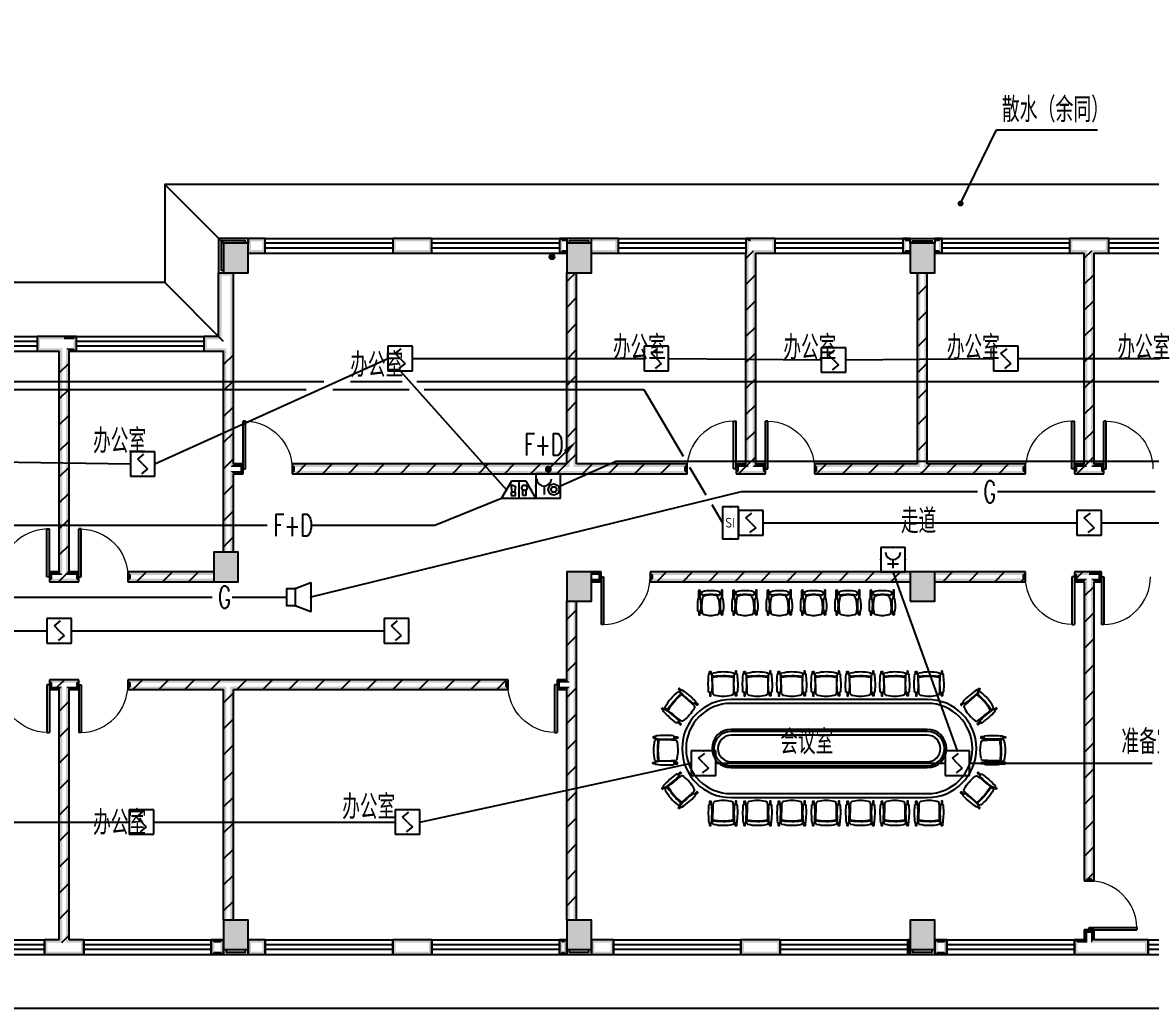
# Model space of a CAD drawing. Extents: x 101023 to 279373, y -114511 to 293844.
# Drawn here: x 148582 to 171580, y -98566 to -78466 of the extents above; entities that cross this region are included whole.
import ezdxf
from ezdxf.enums import TextEntityAlignment as Align

# ---------------------------------------------------------------- set-up
doc = ezdxf.new("R2010")
doc.units = 0
doc.header["$LTSCALE"] = 1000
doc.header["$MEASUREMENT"] = 0
for name, color, linetype in [('A-WALL-PATT', 252, 'Continuous'), ('COLUMN', 2, 'Continuous'), ('DIM_LEAD', 3, 'Continuous'), ('EQUIP-广播', 3, 'Continuous'), ('EQUIP-消防', 3, 'Continuous'), ('LWIRE', 4, 'Continuous'), ('PUB_HATCH', 8, 'Continuous'), ('PUB_TEXT', 7, 'Continuous'), ('PUB_WALL', 2, 'Continuous'), ('SIG_TEXT', 7, 'Continuous'), ('STAIR', 2, 'Continuous'), ('WALL', 2, 'Continuous'), ('WINDOW', 2, 'Continuous'), ('WIRE-消防', 1, 'Continuous'), ('家具', 8, 'Continuous'), ('排水', 153, 'Continuous')]:
    doc.layers.add(name, color=color, linetype=linetype)
doc.styles.add('_TCH_DIM', font='simplex.shx', dxfattribs={"bigfont": 'gbcbig.shx'})
doc.styles.add('_TEL_ATTDEF', font='gbenor', dxfattribs={"bigfont": 'gbcbig'})
doc.styles.add('_TEL_DIM', font='simplex.shx', dxfattribs={"width": 0.8, "height": 3.5, "bigfont": 'gbcbig.shx'})
doc.styles.get("Standard").update_dxf_attribs({"font": 'simplex.shx', "width": 0.8, "bigfont": 'gbcbig.shx'})
pattern_1 = [(45, (-908016.57, -754752.9), (-265.16515, 265.16515), [])]

# ---------------------------------------------------------------- blocks, each defined once
blk = doc.blocks.new('$equip$00002656')
for p, q in [((-0.5, 1), (-0.5, 0)), ((0.5, 1), (-0.5, 1)), ((0.5, 0), (0.5, 1)), ((0, 0.5), (0, 0.15)), ((-0.5, 0), (0.5, 0)), ((-0.219, 0.331), (0.222, 0.331))]:
    blk.add_line(p, q)
at = {"const_width": 0.04}
blk.add_lwpolyline([(-0.5, 1), (0.5, 1), (0.5, 0), (-0.5, 0), (-0.5, 1), (0.5, 1)], dxfattribs=at)
blk.add_arc((0, 0.8), 0.3, 180, 0)
for p in [(0, 1), (-0.5, 0.5), (0.5, 0.5), (0, 0)]:
    blk.add_point(p)
at = {"color": 7, "flags": 1}
for tag, height, p in [('B', 0.4, (0.762, 0.292)), ('A', 0.00002, (0, 0))]:
    blk.add_attdef(tag, text='', height=height, dxfattribs=at).set_placement(p, align=Align.MIDDLE_CENTER)
blk = doc.blocks.new('$Equip$00002649')
for p, q in [((-0.5, 0.5), (-0.5, -0.5)), ((0.5, 0.5), (-0.5, 0.5)), ((0.5, -0.5), (0.5, 0.5)), ((-0.2, 0.2), (0.05, 0.4)), ((0, 0), (-0.2, 0.2)), ((0, 0), (0.2, -0.2)), ((0.2, -0.2), (-0.05, -0.4)), ((-0.5, -0.5), (0.5, -0.5))]:
    blk.add_line(p, q)
at = {"const_width": 0.04}
blk.add_lwpolyline([(-0.5, 0.5), (0.5, 0.5), (0.5, -0.5), (-0.5, -0.5), (-0.5, 0.5), (0.5, 0.5)], dxfattribs=at)
for p in [(0, 0.5), (-0.5, 0), (0.5, 0), (0, -0.5)]:
    blk.add_point(p)
at = {"color": 7, "flags": 1}
for tag, height, p in [('A', 0.00002, (0, 0)), ('B', 0.4, (0.762, -0.208))]:
    blk.add_attdef(tag, text='', height=height, dxfattribs=at).set_placement(p, align=Align.MIDDLE_CENTER)
blk = doc.blocks.new('ng')
at = {"layer": '排水'}
for p, q in [((345991, 781358), (346091, 781358)), ((346041, 781408), (346041, 781308))]:
    blk.add_line(p, q, dxfattribs=at)
blk.add_circle((346041, 781358), 50, dxfattribs=at)
blk = doc.blocks.new('雨水管')
at = {"layer": '排水'}
blk.add_blockref('ng', (614664, -122908), dxfattribs=at)
blk = doc.blocks.new('办公椅2')
at = {"layer": '家具', "color": 8}
for p, q in [((10, 239), (10, 225)), ((81, 244), (15, 244)), ((352, 244), (508, 244)), ((513, 239), (513, 225)), ((15, 220), (82, 220)), ((49, 175), (49, 220)), ((49, 220), (65, 220)), ((65, 220), (65, 177)), ((508, 220), (350, 220)), ((10, -239), (10, -225)), ((15, -220), (82, -220)), ((49, -175), (49, -220)), ((49, -220), (65, -220)), ((65, -220), (65, -177)), ((508, -220), (350, -220)), ((513, -239), (513, -225)), ((81, -244), (15, -244)), ((352, -244), (508, -244))]:
    blk.add_line(p, q, dxfattribs=at)
at = {"layer": '家具'}
for p, q in [((82, 220), (82, 248)), ((349, 242), (349, 226)), ((82, -215), (82, -244)), ((349, -237), (349, -221))]:
    blk.add_line(p, q, dxfattribs=at)
at = {"layer": '家具', "color": 8}
for centre, start, end in [((15, 239), 90, 180), ((508, 239), 0, 90), ((15, 225), 180, 270), ((508, 225), 270, 0), ((15, -225), 90, 180), ((508, -225), 0, 90), ((15, -239), 180, 270), ((508, -239), 270, 0)]:
    blk.add_arc(centre, 4.75, start, end, dxfattribs=at)
at = {"layer": '家具'}
for centre, radius, start, end in [((101, 248), 19, 88.1438, 180), ((193, -568), 840, 80.5473, 96.2767), ((330, 242), 19, 0, 88.1438), ((495, 0), 495, 164.5288, 195.4712), ((63, 132), 45, 90, 180), ((185, -515), 702, 75.5446, 100.0038), ((101, 220), 19, 180, 271.7658), ((193, 1087), 890, 264.0894, 278.9516), ((330, 226), 19, 271.7658, 0), ((325, 93), 80.3, 4.194, 64.106), ((-20, -5), 438, 346.2625, 13.7375), ((434, 164), 19, 136.4792, 185.4621), ((-1029, -1), 1453, 353.532, 6.4617), ((449, 160), 33.7, 16.6732, 149.5945), ((-146, -1), 650, 344.7441, 15.2559), ((63, -132), 45, 180, 270), ((160, 498), 682, 261.8325, 287.0693), ((101, -215), 19, 88.2342, 180), ((193, -1082), 890, 81.0484, 95.9106), ((330, -221), 19, 0, 88.2342), ((322, -71), 91.4, 294.6215, 335.3785), ((434, -167), 19, 174.5326, 222.4664), ((449, -163), 33.5, 209.2091, 344.346), ((101, -244), 19, 180, 271.8562), ((193, 573), 840, 263.7233, 279.4527), ((330, -237), 19, 271.8562, 0)]:
    blk.add_arc(centre, radius, start, end, dxfattribs=at)
blk = doc.blocks.new('办公椅6')
at = {"layer": '家具'}
for p, q in [((83, 245), (83, 273)), ((465, 265), (464, 249)), ((81, -250), (81, -279)), ((466, -275), (466, -258))]:
    blk.add_line(p, q, dxfattribs=at)
at = {"layer": '家具', "color": 8}
for points in [[(82, 273), (17, 274, 0.414214), (12, 269), (12, 255, 0.414214), (16, 250), (83, 250)], [(467, 271), (509, 271, -0.414214), (514, 266), (514, 252, -0.414214), (509, 248), (465, 248)], [(79, -274), (14, -274, -0.414214), (9, -269), (9, -255, -0.414214), (14, -250), (81, -251)], [(469, -276), (506, -276, 0.414214), (511, -272), (511, -258, 0.414214), (507, -253), (468, -253)]]:
    blk.add_lwpolyline(points, format="xyb", dxfattribs=at)
at = {"layer": '家具'}
for centre, radius, start, end in [((102, 273), 19, 87.8438, 179.7), ((102, 244), 19, 179.7, 271.4658), ((230, -1577), 1873, 83.3734, 93.9026), ((446, 265), 19, 359.7, 87.8438), ((445, 249), 19, 271.4658, 359.7), ((741, -4), 741, 167.0681, 192.3319), ((64, 162), 45, 89.7, 179.7), ((444, -11012), 11225, 90.2565, 91.9408), ((250, 2204), 1984, 265.7407, 275.6942), ((-845, 4), 1257, 349.8473, 9.5527), ((-1609, 10), 2033, 354.2379, 5.1674), ((435, 195), 19, 137.2336, 185.1674), ((450, 191), 33.5, 15.354, 150.4909), ((-389, 4), 894, 346.6997, 12.7003), ((62, -162), 45, 179.7, 269.7), ((559, 11006), 11225, 267.4592, 269.1435), ((229, -2265), 2038, 83.7863, 93.6061), ((433, -196), 19, 174.2379, 223.2208), ((448, -192), 33.7, 210.1055, 343.0268), ((100, -250), 19, 87.9342, 179.7), ((100, -279), 19, 179.7, 271.5562), ((249, 1621), 1925, 265.5539, 275.9414), ((447, -258), 19, 359.7, 87.9342), ((447, -274), 19, 271.5562, 359.7)]:
    blk.add_arc(centre, radius, start, end, dxfattribs=at)
blk = doc.blocks.new('会议桌')
at = {"layer": '家具'}
for p, q in [((2045, 972), (-1955, 972)), ((2045, 322), (-1955, 322)), ((-1955, -378), (2045, -378)), ((-1955, -1028), (2045, -1028))]:
    blk.add_line(p, q, dxfattribs=at)
at = {"layer": '家具', "color": 8}
for p, q in [((2045, 892), (-1955, 892)), ((2045, 362), (-1955, 362)), ((2045, 242), (-1955, 242)), ((-1955, -298), (2045, -298)), ((-1955, -418), (2045, -418)), ((-1955, -948), (2045, -948))]:
    blk.add_line(p, q, dxfattribs=at)
at = {"layer": '家具'}
for centre, radius, start, end in [((-1955, -28), 1000, 90, 270), ((2045, -28), 1000, 270, 90), ((-1955, -28), 350, 90, 270), ((2045, -28), 350, 270, 90)]:
    blk.add_arc(centre, radius, start, end, dxfattribs=at)
at = {"layer": '家具', "color": 8}
for centre, radius, start, end in [((-1955, -28), 920, 90, 270), ((2045, -28), 920, 270, 90), ((-1955, -28), 390, 90, 270), ((-1955, -28), 270, 90, 270), ((2045, -28), 390, 270, 90), ((2045, -28), 270, 270, 90)]:
    blk.add_arc(centre, radius, start, end, dxfattribs=at)
at = {"layer": '家具'}
for p, rotation in [((-1993, 1033), 90), ((-1293, 1033), 90), ((-593, 1033), 90), ((107, 1033), 90), ((807, 1033), 90), ((1507, 1033), 90), ((2207, 1033), 90), ((2894, 656), 40.89750937394187), ((-2805, -713), 220.8975093739419)]:
    blk.add_blockref('办公椅6', p, dxfattribs=dict(at, rotation=rotation))
at = {"layer": '家具', "xscale": -1}
for p, rotation in [((-2805, 656), 319.1024906260187), ((2894, -713), 139.1024906260582), ((-1993, -1090), 90), ((-1293, -1090), 90), ((-593, -1090), 90), ((107, -1090), 90), ((807, -1090), 90), ((1507, -1090), 90), ((2207, -1090), 90)]:
    blk.add_blockref('办公椅6', p, dxfattribs=dict(at, rotation=rotation))
blk.add_blockref('办公椅6', (-3036, 10), dxfattribs=at)
at = {"layer": '家具'}
blk.add_blockref('办公椅6', (3125, 10), dxfattribs=at)
blk = doc.blocks.new('$WINLIB2D$00000001')
at = {"color": 0}
for points in [[(-0.5, 0.5), (-0.5, -0.5)], [(-0.5, 0.5), (0.5, 0.5)], [(0.5, -0.5), (0.5, 0.5)], [(0.5, 0.1667), (-0.5, 0.1667)], [(0.5, -0.1667), (-0.5, -0.1667)], [(-0.5, -0.5), (0.5, -0.5)]]:
    blk.add_lwpolyline(points, dxfattribs=at)
blk = doc.blocks.new('$DorLib2D$00000001')
for p, q in [((0.45, 0.975), (0.5, 0.975)), ((0.45, 0), (0.45, 0.975)), ((0.5, 0), (0.5, 0.975)), ((0.5, 0), (0.45, 0))]:
    blk.add_line(p, q)
at = {"lineweight": 13}
blk.add_arc((0.475, 0), 0.975, 91.4693, 180, dxfattribs=at)
blk = doc.blocks.new('_FZH')
blk.add_lwpolyline([(-0.5, -0.5), (0.5, -0.5), (0.5, 0.5), (-0.5, 0.5)], close=True)
at = {"layer": 'PUB_HATCH'}
blk.add_solid([(-0.5, -0.5), (0.5, -0.5), (-0.5, 0.5), (0.5, 0.5)], dxfattribs=at)
blk = doc.blocks.new('A$C40CE5D7B')
at = {"layer": 'A-WALL-PATT'}
h = blk.add_hatch(dxfattribs=at)
h.set_pattern_fill('普通砖', color=256, scale=150, style=0)
h.set_pattern_definition(pattern_1)
h.paths.add_polyline_path([(47100, 28003), (47140, 28010), (47200, 28070), (47200, 32370), (47100, 32470), (47000, 32370), (47000, 28070), (47060, 28010)])
h = blk.add_hatch(dxfattribs=at)
h.set_pattern_fill('普通砖', color=256, scale=150, style=0)
h.set_pattern_definition(pattern_1)
h.paths.add_polyline_path([(54000, 28003), (54040, 28010), (54100, 28070), (54100, 32370), (54000, 32470), (53900, 32370), (53900, 28070), (53960, 28010)])
h = blk.add_hatch(dxfattribs=at)
h.set_pattern_fill('普通砖', color=256, scale=150, style=0)
h.set_pattern_definition(pattern_1)
h.paths.add_polyline_path([(43550, 31970), (43350, 31970), (43350, 32370), (43350, 28070), (43410, 28010), (43450, 28003), (43490, 28010), (43550, 28070)])
h = blk.add_hatch(dxfattribs=at)
h.set_pattern_fill('普通砖', color=256, scale=150, style=0)
h.set_pattern_definition(pattern_1)
h.paths.add_polyline_path([(50700, 31970), (50500, 31970), (50500, 28070), (50560, 28010), (50600, 28003), (50640, 28010), (50700, 28070)])
h = blk.add_hatch(dxfattribs=at)
h.set_pattern_fill('普通砖', color=256, scale=150, style=0)
h.set_pattern_definition(pattern_1)
h.paths.add_polyline_path([(33100, 25803), (33140, 25810), (33200, 25870), (33200, 30370), (33100, 30470), (33000, 30370), (33000, 25870), (33060, 25810)])
h = blk.add_hatch(dxfattribs=at)
h.set_pattern_fill('普通砖', color=256, scale=150, style=0)
h.set_pattern_definition(pattern_1)
h.paths.add_polyline_path([(36483, 27970), (36490, 28010), (36550, 28070), (36550, 30570), (36490, 30570), (36383, 30537), (36410, 30430), (36350, 30370), (36350, 27970)])
h = blk.add_hatch(dxfattribs=at)
h.set_pattern_fill('普通砖', color=256, scale=150, style=0)
h.set_pattern_definition(pattern_1)
h.paths.add_polyline_path([(36490, 27930), (36550, 27870), (36750, 27870), (36750, 28070), (36550, 28070), (36490, 28010), (36483, 27970)])
h = blk.add_hatch(dxfattribs=at)
h.set_pattern_fill('普通砖', color=256, scale=150, style=0)
h.set_pattern_definition(pattern_1)
h.paths.add_polyline_path([(43410, 28010), (43350, 28070), (37750, 28070), (37750, 27870), (43450, 27870), (43450, 28003)])
h = blk.add_hatch(dxfattribs=at)
h.set_pattern_fill('普通砖', color=256, scale=150, style=0)
h.set_pattern_definition(pattern_1)
h.paths.add_polyline_path([(43450, 28003), (43450, 27870), (45800, 27870), (45800, 28070), (43550, 28070), (43490, 28010)])
h = blk.add_hatch(dxfattribs=at)
h.set_pattern_fill('普通砖', color=256, scale=150, style=0)
h.set_pattern_definition(pattern_1)
h.paths.add_polyline_path([(47060, 28010), (47000, 28070), (46800, 28070), (46800, 27870), (47100, 27870), (47100, 28003)])
h = blk.add_hatch(dxfattribs=at)
h.set_pattern_fill('普通砖', color=256, scale=150, style=0)
h.set_pattern_definition(pattern_1)
h.paths.add_polyline_path([(50560, 28010), (50500, 28070), (48400, 28070), (48400, 27870), (50600, 27870), (50600, 28003)])
h = blk.add_hatch(dxfattribs=at)
h.set_pattern_fill('普通砖', color=256, scale=150, style=0)
h.set_pattern_definition(pattern_1)
h.paths.add_polyline_path([(50600, 28003), (50600, 27870), (52700, 27870), (52700, 28070), (50700, 28070), (50640, 28010)])
h = blk.add_hatch(dxfattribs=at)
h.set_pattern_fill('普通砖', color=256, scale=150, style=0)
h.set_pattern_definition(pattern_1)
h.paths.add_polyline_path([(53960, 28010), (53900, 28070), (53700, 28070), (53700, 27870), (54000, 27870), (54000, 28003)])
h = blk.add_hatch(dxfattribs=at)
h.set_pattern_fill('普通砖', color=256, scale=150, style=0)
h.set_pattern_definition(pattern_1)
h.paths.add_polyline_path([(36350, 26270), (36550, 26270), (36550, 27870), (36490, 27930), (36483, 27970), (36350, 27970)])
h = blk.add_hatch(dxfattribs=at)
h.set_pattern_fill('普通砖', color=256, scale=150, style=0)
h.set_pattern_definition(pattern_1)
h.paths.add_polyline_path([(33060, 25810), (33000, 25870), (32800, 25870), (32800, 25670), (33100, 25670), (33100, 25803)])
h = blk.add_hatch(dxfattribs=at)
h.set_pattern_fill('普通砖', color=256, scale=150, style=0)
h.set_pattern_definition(pattern_1)
h.paths.add_polyline_path([(33100, 25803), (33100, 25670), (33400, 25670), (33400, 25870), (33200, 25870), (33140, 25810)])
h = blk.add_hatch(dxfattribs=at)
h.set_pattern_fill('普通砖', color=256, scale=150, style=0)
h.set_pattern_definition(pattern_1)
h.paths.add_polyline_path([(36150, 25670), (36150, 25870), (34400, 25870), (34400, 25670)])
h = blk.add_hatch(dxfattribs=at)
h.set_pattern_fill('普通砖', color=256, scale=150, style=0)
h.set_pattern_definition(pattern_1)
h.paths.add_polyline_path([(43850, 25870), (43850, 25670), (44050, 25670), (44050, 25870)])
h = blk.add_hatch(dxfattribs=at)
h.set_pattern_fill('普通砖', color=256, scale=150, style=0)
h.set_pattern_definition(pattern_1)
h.paths.add_polyline_path([(50350, 25670), (50350, 25870), (45050, 25870), (45050, 25670)])
h = blk.add_hatch(dxfattribs=at)
h.set_pattern_fill('普通砖', color=256, scale=150, style=0)
h.set_pattern_definition(pattern_1)
h.paths.add_polyline_path([(50850, 25870), (50850, 25670), (52700, 25670), (52700, 25870)])
h = blk.add_hatch(dxfattribs=at)
h.set_pattern_fill('普通砖', color=256, scale=150, style=0)
h.set_pattern_definition(pattern_1)
h.paths.add_polyline_path([(54000, 25737), (54000, 25870), (53700, 25870), (53700, 25670), (53900, 25670), (53960, 25730)])
h = blk.add_hatch(dxfattribs=at)
h.set_pattern_fill('普通砖', color=256, scale=150, style=0)
h.set_pattern_definition(pattern_1)
h.paths.add_polyline_path([(53960, 25730), (53900, 25670), (53900, 19570), (54100, 19570), (54100, 25670), (54040, 25730), (54000, 25737)])
h = blk.add_hatch(dxfattribs=at)
h.set_pattern_fill('普通砖', color=256, scale=150, style=0)
h.set_pattern_definition(pattern_1)
h.paths.add_polyline_path([(43550, 25270), (43350, 25270), (43350, 25320), (43350, 23670), (43410, 23610), (43417, 23570), (43550, 23570)])
h = blk.add_hatch(dxfattribs=at)
h.set_pattern_fill('普通砖', color=256, scale=150, style=0)
h.set_pattern_definition(pattern_1)
h.paths.add_polyline_path([(33100, 23537), (33100, 23670), (32800, 23670), (32800, 23470), (33000, 23470), (33060, 23530)])
h = blk.add_hatch(dxfattribs=at)
h.set_pattern_fill('普通砖', color=256, scale=150, style=0)
h.set_pattern_definition(pattern_1)
h.paths.add_polyline_path([(33100, 18270), (33200, 18370), (33200, 23470), (33140, 23530), (33100, 23537), (33060, 23530), (33000, 23470), (33000, 18370)])
h = blk.add_hatch(dxfattribs=at)
h.set_pattern_fill('普通砖', color=256, scale=150, style=0)
h.set_pattern_definition(pattern_1)
h.paths.add_polyline_path([(33140, 23530), (33200, 23470), (33400, 23470), (33400, 23670), (33100, 23670), (33100, 23537)])
h = blk.add_hatch(dxfattribs=at)
h.set_pattern_fill('普通砖', color=256, scale=150, style=0)
h.set_pattern_definition(pattern_1)
h.paths.add_polyline_path([(36450, 23537), (36450, 23670), (34400, 23670), (34400, 23470), (36350, 23470), (36410, 23530)])
h = blk.add_hatch(dxfattribs=at)
h.set_pattern_fill('普通砖', color=256, scale=150, style=0)
h.set_pattern_definition(pattern_1)
h.paths.add_polyline_path([(36350, 18270), (36350, 18770), (36550, 18770), (36550, 23470), (36490, 23530), (36450, 23537), (36410, 23530), (36350, 23470)])
h = blk.add_hatch(dxfattribs=at)
h.set_pattern_fill('普通砖', color=256, scale=150, style=0)
h.set_pattern_definition(pattern_1)
h.paths.add_polyline_path([(36490, 23530), (36550, 23470), (42150, 23470), (42150, 23670), (36450, 23670), (36450, 23537)])
h = blk.add_hatch(dxfattribs=at)
h.set_pattern_fill('普通砖', color=256, scale=150, style=0)
h.set_pattern_definition(pattern_1)
h.paths.add_polyline_path([(43410, 23610), (43350, 23670), (43150, 23670), (43150, 23470), (43350, 23470), (43410, 23530), (43417, 23570)])
h = blk.add_hatch(dxfattribs=at)
h.set_pattern_fill('普通砖', color=256, scale=150, style=0)
h.set_pattern_definition(pattern_1)
h.paths.add_polyline_path([(43350, 18270), (43350, 18770), (43550, 18770), (43550, 23570), (43417, 23570), (43410, 23530), (43350, 23470)])
h = blk.add_hatch(dxfattribs=at)
h.set_pattern_fill('普通砖', color=256, scale=150, style=0)
h.set_pattern_definition(pattern_1)
h.paths.add_polyline_path([(54000, 18270), (54100, 18370), (54100, 18570), (53900, 18570), (53900, 18370)])
at = {"layer": 'PUB_WALL'}
for points in [[(37200, 32670), (36850, 32670), (36910, 32610), (37140, 32610)], [(36850, 32670), (36850, 32370), (36910, 32430), (36910, 32610)], [(37200, 32370), (37200, 32670), (37140, 32610), (37140, 32430)], [(40600, 32670), (39800, 32670), (39860, 32610), (40540, 32610)], [(39800, 32670), (39800, 32370), (39860, 32430), (39860, 32610)], [(40600, 32370), (40600, 32670), (40540, 32610), (40540, 32430)], [(43350, 32670), (43200, 32670), (43260, 32610), (43350, 32610)], [(43200, 32670), (43200, 32370), (43260, 32430), (43260, 32610)], [(44400, 32670), (43850, 32670), (43850, 32610), (44340, 32610)], [(44400, 32370), (44400, 32670), (44340, 32610), (44340, 32430)], [(47100, 32670), (47000, 32670), (47060, 32610), (47100, 32610)], [(47000, 32670), (47000, 32370), (47060, 32430), (47060, 32610)], [(47600, 32670), (47100, 32670), (47100, 32610), (47540, 32610)], [(47600, 32370), (47600, 32670), (47540, 32610), (47540, 32430)], [(50350, 32670), (50200, 32670), (50260, 32610), (50350, 32610)], [(50200, 32670), (50200, 32370), (50260, 32430), (50260, 32610)], [(51000, 32670), (50850, 32670), (50850, 32610), (50940, 32610)], [(51000, 32370), (51000, 32670), (50940, 32610), (50940, 32430)], [(54000, 32670), (53600, 32670), (53660, 32610), (54000, 32610)], [(53600, 32670), (53600, 32370), (53660, 32430), (53660, 32610)], [(54400, 32670), (54000, 32670), (54000, 32610), (54340, 32610)], [(54400, 32370), (54400, 32670), (54340, 32610), (54340, 32430)], [(36850, 32570), (36350, 32570), (36410, 32510), (36790, 32510)], [(36350, 32570), (36350, 31970), (36410, 32030), (36410, 32510)], [(36850, 31970), (36850, 32570), (36790, 32510), (36790, 32030)], [(36850, 32370), (37200, 32370), (37140, 32430), (36910, 32430)], [(39800, 32370), (40600, 32370), (40540, 32430), (39860, 32430)], [(43200, 32370), (43350, 32370), (43350, 32430), (43260, 32430)], [(43850, 32570), (43350, 32570), (43410, 32510), (43790, 32510)], [(43350, 32570), (43350, 31970), (43410, 32030), (43410, 32510)], [(43850, 31970), (43850, 32570), (43790, 32510), (43790, 32030)], [(43850, 32370), (44400, 32370), (44340, 32430), (43850, 32430)], [(47000, 28070), (47000, 32370), (47060, 32430), (47060, 28010)], [(47200, 28070), (47200, 32370), (47140, 32430), (47140, 28010)], [(47200, 32370), (47600, 32370), (47540, 32430), (47140, 32430)], [(50200, 32370), (50350, 32370), (50350, 32430), (50260, 32430)], [(50850, 32570), (50350, 32570), (50410, 32510), (50790, 32510)], [(50350, 32570), (50350, 31970), (50410, 32030), (50410, 32510)], [(50850, 31970), (50850, 32570), (50790, 32510), (50790, 32030)], [(50850, 32370), (51000, 32370), (50940, 32430), (50850, 32430)], [(53600, 32370), (53900, 32370), (53960, 32430), (53660, 32430)], [(53900, 28070), (53900, 32370), (53960, 32430), (53960, 28010)], [(54100, 28070), (54100, 32370), (54040, 32430), (54040, 28010)], [(54100, 32370), (54400, 32370), (54340, 32430), (54040, 32430)], [(43410, 31970), (43350, 31970), (43350, 32370), (43350, 28070), (43410, 28010)], [(36250, 30670), (36310, 30610), (36310, 31970), (36250, 31970)], [(36250, 31970), (36250, 31910), (36550, 31910), (36550, 31970)], [(36350, 31970), (36850, 31970), (36790, 32030), (36410, 32030)], [(36550, 30570), (36550, 31970), (36490, 31970), (36490, 30570)], [(43350, 31970), (43850, 31970), (43790, 32030), (43410, 32030)], [(43550, 31970), (43490, 31970), (43490, 28010), (43550, 28070)], [(50350, 31970), (50850, 31970), (50790, 32030), (50410, 32030)], [(50560, 31970), (50500, 31970), (50500, 28070), (50560, 28010)], [(50700, 31970), (50640, 31970), (50640, 28010), (50700, 28070)], [(33100, 30670), (32550, 30670), (32610, 30610), (33100, 30610)], [(32550, 30670), (32550, 30370), (32610, 30430), (32610, 30610)], [(33350, 30670), (33100, 30670), (33100, 30610), (33290, 30610)], [(33350, 30370), (33350, 30670), (33290, 30610), (33290, 30430)], [(36250, 30670), (35950, 30670), (36010, 30610), (36310, 30610)], [(35950, 30670), (35950, 30370), (36010, 30430), (36010, 30610)], [(32550, 30370), (33000, 30370), (33060, 30430), (32610, 30430)], [(33000, 25870), (33000, 30370), (33060, 30430), (33060, 25810)], [(33200, 25870), (33200, 30370), (33140, 30430), (33140, 25810)], [(33200, 30370), (33350, 30370), (33290, 30430), (33140, 30430)], [(35950, 30370), (36350, 30370), (36410, 30430), (36010, 30430)], [(36350, 27970), (36350, 30370), (36410, 30430), (36410, 27970)], [(36550, 28070), (36550, 30570), (36490, 30570), (36490, 28010)], [(36750, 28070), (36550, 28070), (36490, 28010), (36690, 28010)], [(36750, 27870), (36750, 28070), (36690, 28010), (36690, 27930)], [(43350, 28070), (37750, 28070), (37810, 28010), (43410, 28010)], [(37750, 28070), (37750, 27870), (37810, 27930), (37810, 28010)], [(45800, 28070), (43550, 28070), (43490, 28010), (45740, 28010)], [(45800, 27870), (45800, 28070), (45740, 28010), (45740, 27930)], [(47000, 28070), (46800, 28070), (46860, 28010), (47060, 28010)], [(46800, 28070), (46800, 27870), (46860, 27930), (46860, 28010)], [(47400, 28070), (47200, 28070), (47140, 28010), (47340, 28010)], [(47400, 27870), (47400, 28070), (47340, 28010), (47340, 27930)], [(50500, 28070), (48400, 28070), (48460, 28010), (50560, 28010)], [(48400, 28070), (48400, 27870), (48460, 27930), (48460, 28010)], [(52700, 28070), (50700, 28070), (50640, 28010), (52640, 28010)], [(52700, 27870), (52700, 28070), (52640, 28010), (52640, 27930)], [(53900, 28070), (53700, 28070), (53760, 28010), (53960, 28010)], [(53700, 28070), (53700, 27870), (53760, 27930), (53760, 28010)], [(54300, 28070), (54100, 28070), (54040, 28010), (54240, 28010)], [(54300, 27870), (54300, 28070), (54240, 28010), (54240, 27930)], [(36350, 26270), (36410, 26270), (36410, 27970), (36350, 27970)], [(36490, 26270), (36550, 26270), (36550, 27870), (36490, 27930)], [(36550, 27870), (36750, 27870), (36690, 27930), (36490, 27930)], [(37750, 27870), (43450, 27870), (43450, 27930), (37810, 27930)], [(43450, 27870), (45800, 27870), (45740, 27930), (43450, 27930)], [(46800, 27870), (47100, 27870), (47100, 27930), (46860, 27930)], [(47100, 27870), (47400, 27870), (47340, 27930), (47100, 27930)], [(48400, 27870), (50600, 27870), (50600, 27930), (48460, 27930)], [(50600, 27870), (52700, 27870), (52640, 27930), (50600, 27930)], [(53700, 27870), (54000, 27870), (54000, 27930), (53760, 27930)], [(54000, 27870), (54300, 27870), (54240, 27930), (54000, 27930)], [(36650, 26270), (36150, 26270), (36210, 26210), (36590, 26210)], [(36150, 26270), (36150, 25670), (36210, 25730), (36210, 26210)], [(36650, 25670), (36650, 26270), (36590, 26210), (36590, 25730)], [(33000, 25870), (32800, 25870), (32860, 25810), (33060, 25810)], [(32800, 25870), (32800, 25670), (32860, 25730), (32860, 25810)], [(33400, 25870), (33200, 25870), (33140, 25810), (33340, 25810)], [(33400, 25670), (33400, 25870), (33340, 25810), (33340, 25730)], [(36150, 25810), (36150, 25870), (34400, 25870), (34460, 25810)], [(34400, 25870), (34400, 25670), (34460, 25730), (34460, 25810)], [(43850, 25870), (43350, 25870), (43410, 25810), (43790, 25810)], [(43350, 25870), (43350, 25270), (43410, 25330), (43410, 25810)], [(43850, 25270), (43850, 25870), (43790, 25810), (43790, 25330)], [(43850, 25870), (43850, 25810), (43990, 25810), (44050, 25870)], [(44050, 25670), (44050, 25870), (43990, 25810), (43990, 25730)], [(50350, 25810), (50350, 25870), (45050, 25870), (45110, 25810)], [(45050, 25870), (45050, 25670), (45110, 25730), (45110, 25810)], [(50850, 25870), (50350, 25870), (50410, 25810), (50790, 25810)], [(50350, 25870), (50350, 25270), (50410, 25330), (50410, 25810)], [(50850, 25270), (50850, 25870), (50790, 25810), (50790, 25330)], [(50850, 25870), (50850, 25810), (52640, 25810), (52700, 25870)], [(52700, 25670), (52700, 25870), (52640, 25810), (52640, 25730)], [(54000, 25870), (53700, 25870), (53760, 25810), (54000, 25810)], [(53700, 25870), (53700, 25670), (53760, 25730), (53760, 25810)], [(54250, 25870), (54000, 25870), (54000, 25810), (54190, 25810)], [(54250, 25670), (54250, 25870), (54190, 25810), (54190, 25730)], [(32800, 25670), (33100, 25670), (33100, 25730), (32860, 25730)], [(33100, 25670), (33400, 25670), (33340, 25730), (33100, 25730)], [(36150, 25670), (36150, 25730), (34460, 25730), (34400, 25670)], [(36150, 25670), (36650, 25670), (36590, 25730), (36210, 25730)], [(43850, 25730), (43850, 25670), (44050, 25670), (43990, 25730)], [(50350, 25670), (50350, 25730), (45110, 25730), (45050, 25670)], [(50850, 25730), (50850, 25670), (52700, 25670), (52640, 25730)], [(53700, 25670), (53900, 25670), (53960, 25730), (53760, 25730)], [(53900, 25670), (53900, 19570), (53960, 19630), (53960, 25730)], [(54100, 19570), (54100, 25670), (54040, 25730), (54040, 19630)], [(54100, 25670), (54250, 25670), (54190, 25730), (54040, 25730)], [(43350, 25270), (43850, 25270), (43790, 25330), (43410, 25330)], [(43410, 25270), (43350, 25270), (43350, 25320), (43350, 23670), (43410, 23610)], [(43550, 25270), (43350, 25270), (43350, 25320), (43350, 25260), (43550, 25260)], [(50350, 25270), (50850, 25270), (50790, 25330), (50410, 25330)], [(43550, 25270), (43490, 25270), (43490, 23570), (43550, 23570)], [(33100, 23670), (32800, 23670), (32860, 23610), (33100, 23610)], [(32800, 23670), (32800, 23470), (32860, 23530), (32860, 23610)], [(32800, 23470), (33000, 23470), (33060, 23530), (32860, 23530)], [(33000, 18370), (33000, 23470), (33060, 23530), (33060, 18310)], [(33400, 23670), (33100, 23670), (33100, 23610), (33340, 23610)], [(33200, 18370), (33200, 23470), (33140, 23530), (33140, 18310)], [(33200, 23470), (33400, 23470), (33340, 23530), (33140, 23530)], [(33400, 23470), (33400, 23670), (33340, 23610), (33340, 23530)], [(36450, 23670), (34400, 23670), (34460, 23610), (36450, 23610)], [(34400, 23670), (34400, 23470), (34460, 23530), (34460, 23610)], [(34400, 23470), (36350, 23470), (36410, 23530), (34460, 23530)], [(36350, 18270), (36350, 18770), (36410, 18770), (36410, 23530), (36350, 23470)], [(42150, 23670), (36450, 23670), (36450, 23610), (42090, 23610)], [(36550, 23470), (42150, 23470), (42090, 23530), (36490, 23530)], [(36490, 18770), (36550, 18770), (36550, 23470), (36490, 23530)], [(42150, 23470), (42150, 23670), (42090, 23610), (42090, 23530)], [(43350, 23670), (43150, 23670), (43210, 23610), (43410, 23610)], [(43150, 23670), (43150, 23470), (43210, 23530), (43210, 23610)], [(43150, 23470), (43350, 23470), (43410, 23530), (43210, 23530)], [(43350, 18270), (43350, 18770), (43410, 18770), (43410, 23530), (43350, 23470)], [(43490, 18770), (43550, 18770), (43550, 23570), (43490, 23570)], [(53900, 19570), (54100, 19570), (54040, 19630), (53960, 19630)], [(36850, 18770), (36350, 18770), (36410, 18710), (36790, 18710)], [(36350, 18770), (36350, 18170), (36410, 18230), (36410, 18710)], [(36850, 18170), (36850, 18770), (36790, 18710), (36790, 18230)], [(43850, 18770), (43350, 18770), (43410, 18710), (43790, 18710)], [(43350, 18770), (43350, 18170), (43410, 18230), (43410, 18710)], [(43850, 18170), (43850, 18770), (43790, 18710), (43790, 18230)], [(50850, 18770), (50350, 18770), (50410, 18710), (50790, 18710)], [(50350, 18770), (50350, 18170), (50410, 18230), (50410, 18710)], [(50850, 18170), (50850, 18770), (50790, 18710), (50790, 18230)], [(54100, 18570), (53900, 18570), (53960, 18510), (54040, 18510)], [(53900, 18570), (53900, 18370), (53960, 18310), (53960, 18510)], [(54100, 18370), (54100, 18570), (54040, 18510), (54040, 18310)], [(33000, 18370), (32700, 18370), (32760, 18310), (33060, 18310)], [(32700, 18370), (32700, 18070), (32760, 18130), (32760, 18310)], [(33500, 18370), (33200, 18370), (33140, 18310), (33440, 18310)], [(33500, 18070), (33500, 18370), (33440, 18310), (33440, 18130)], [(36350, 18370), (36100, 18370), (36160, 18310), (36290, 18310)], [(36100, 18370), (36100, 18070), (36160, 18130), (36160, 18310)], [(36350, 18070), (36350, 18370), (36290, 18310), (36290, 18130)], [(36350, 18170), (36850, 18170), (36790, 18230), (36410, 18230)], [(37200, 18370), (36850, 18370), (36910, 18310), (37140, 18310)], [(36850, 18370), (36850, 18070), (36910, 18130), (36910, 18310)], [(37200, 18070), (37200, 18370), (37140, 18310), (37140, 18130)], [(40600, 18370), (39800, 18370), (39860, 18310), (40540, 18310)], [(39800, 18370), (39800, 18070), (39860, 18130), (39860, 18310)], [(40600, 18070), (40600, 18370), (40540, 18310), (40540, 18130)], [(43350, 18370), (43200, 18370), (43260, 18310), (43290, 18310)], [(43200, 18370), (43200, 18070), (43260, 18130), (43260, 18310)], [(43350, 18070), (43350, 18370), (43290, 18310), (43290, 18130)], [(43350, 18170), (43850, 18170), (43790, 18230), (43410, 18230)], [(44300, 18370), (43850, 18370), (43910, 18310), (44240, 18310)], [(43850, 18370), (43850, 18070), (43910, 18130), (43910, 18310)], [(44300, 18070), (44300, 18370), (44240, 18310), (44240, 18130)], [(47700, 18370), (46900, 18370), (46960, 18310), (47640, 18310)], [(46900, 18370), (46900, 18070), (46960, 18130), (46960, 18310)], [(47700, 18070), (47700, 18370), (47640, 18310), (47640, 18130)], [(50350, 18370), (50300, 18370), (50360, 18310), (50290, 18310)], [(50350, 18070), (50350, 18370), (50290, 18310), (50290, 18130)], [(50300, 18370), (50300, 18070), (50360, 18130), (50360, 18310)], [(50350, 18170), (50850, 18170), (50790, 18230), (50410, 18230)], [(51100, 18370), (50850, 18370), (50910, 18310), (51040, 18310)], [(50850, 18370), (50850, 18070), (50910, 18130), (50910, 18310)], [(51100, 18070), (51100, 18370), (51040, 18310), (51040, 18130)], [(53900, 18370), (53700, 18370), (53760, 18310), (53960, 18310)], [(53700, 18370), (53700, 18070), (53760, 18130), (53760, 18310)], [(55200, 18370), (54100, 18370), (54040, 18310), (55140, 18310)], [(55200, 18070), (55200, 18370), (55140, 18310), (55140, 18130)], [(32700, 18070), (33100, 18070), (33100, 18130), (32760, 18130)], [(33100, 18070), (33500, 18070), (33440, 18130), (33100, 18130)], [(36100, 18070), (36350, 18070), (36290, 18130), (36160, 18130)], [(36850, 18070), (37200, 18070), (37140, 18130), (36910, 18130)], [(39800, 18070), (40600, 18070), (40540, 18130), (39860, 18130)], [(43200, 18070), (43350, 18070), (43290, 18130), (43260, 18130)], [(43850, 18070), (44300, 18070), (44240, 18130), (43910, 18130)], [(46900, 18070), (47700, 18070), (47640, 18130), (46960, 18130)], [(50300, 18070), (50350, 18070), (50290, 18130), (50360, 18130)], [(50850, 18070), (51100, 18070), (51040, 18130), (50910, 18130)], [(53700, 18070), (54000, 18070), (54000, 18130), (53760, 18130)], [(54000, 18070), (55200, 18070), (55140, 18130), (54000, 18130)]]:
    blk.add_hatch(color=256, dxfattribs=at).paths.add_polyline_path(points)
for points in [[(36850, 32570), (36850, 32670), (36250, 32670), (36250, 31970), (36350, 31970)], [(43850, 32570), (43850, 32670), (43350, 32670), (43350, 32570)], [(50350, 32570), (50350, 32670), (50850, 32670), (50850, 32570)], [(36800, 32570), (36800, 32620), (36300, 32620), (36300, 32020), (36350, 32020)], [(43800, 32570), (43800, 32620), (43400, 32620), (43400, 32570)], [(50400, 32570), (50400, 32620), (50800, 32620), (50800, 32570)], [(36350, 18170), (36350, 18070), (36850, 18070), (36850, 18170)], [(36400, 18170), (36400, 18120), (36800, 18120), (36800, 18170)], [(43350, 18170), (43350, 18070), (43850, 18070), (43850, 18170)], [(43400, 18170), (43400, 18120), (43800, 18120), (43800, 18170)], [(50350, 18170), (50350, 18070), (50850, 18070), (50850, 18170)], [(50400, 18170), (50400, 18120), (50800, 18120), (50800, 18170)]]:
    blk.add_lwpolyline(points)
at = {"layer": 'DIM_LEAD'}
for p, q in [((51378, 33380), (52108, 34882)), ((52108, 34882), (54172, 34882))]:
    blk.add_line(p, q, dxfattribs=at)
at = {"layer": 'DIM_LEAD', "const_width": 60}
blk.add_lwpolyline([(51365, 33353, 1), (51392, 33407, 1)], format="xyb", close=True, dxfattribs=at)
at = {"layer": 'WALL'}
for p, q in [((37200, 32670), (36850, 32670)), ((36850, 32670), (36850, 32570)), ((37200, 32370), (37200, 32670)), ((40600, 32670), (39800, 32670)), ((39800, 32670), (39800, 32370)), ((40600, 32370), (40600, 32670)), ((43350, 32670), (43200, 32670)), ((43200, 32670), (43200, 32370)), ((44400, 32670), (43850, 32670)), ((44400, 32370), (44400, 32670)), ((47100, 32670), (47000, 32670)), ((47000, 32670), (47000, 32370)), ((47600, 32670), (47100, 32670)), ((47600, 32370), (47600, 32670)), ((50350, 32670), (50200, 32670)), ((50200, 32670), (50200, 32370)), ((51000, 32670), (50850, 32670)), ((51000, 32370), (51000, 32670)), ((54000, 32670), (53600, 32670)), ((53600, 32670), (53600, 32370)), ((54400, 32670), (54000, 32670)), ((54400, 32370), (54400, 32670)), ((36850, 32370), (37200, 32370)), ((39800, 32370), (40600, 32370)), ((43200, 32370), (43350, 32370)), ((43850, 32370), (44400, 32370)), ((47000, 28070), (47000, 32370)), ((47200, 28070), (47200, 32370)), ((47200, 32370), (47600, 32370)), ((50200, 32370), (50350, 32370)), ((50850, 32370), (51000, 32370)), ((53600, 32370), (53900, 32370)), ((53900, 28070), (53900, 32370)), ((54100, 28070), (54100, 32370)), ((54100, 32370), (54400, 32370)), ((36250, 30670), (36250, 31970)), ((36250, 31970), (36350, 31970)), ((36550, 30570), (36550, 31970)), ((43350, 28070), (43350, 31970)), ((43550, 28070), (43550, 31970)), ((50500, 28070), (50500, 31970)), ((50700, 28070), (50700, 31970)), ((33100, 30670), (32550, 30670)), ((32550, 30670), (32550, 30370)), ((33350, 30670), (33100, 30670)), ((33350, 30370), (33350, 30670)), ((36250, 30670), (35950, 30670)), ((35950, 30670), (35950, 30370)), ((32550, 30370), (33000, 30370)), ((33000, 25870), (33000, 30370)), ((33200, 25870), (33200, 30370)), ((33200, 30370), (33350, 30370)), ((35950, 30370), (36350, 30370)), ((36350, 27970), (36350, 30370)), ((36550, 28070), (36550, 30570)), ((36750, 28070), (36550, 28070)), ((36750, 27870), (36750, 28070)), ((43350, 28070), (37750, 28070)), ((37750, 28070), (37750, 27870)), ((45800, 28070), (43550, 28070)), ((45800, 27870), (45800, 28070)), ((47000, 28070), (46800, 28070)), ((46800, 28070), (46800, 27870)), ((47400, 28070), (47200, 28070)), ((47400, 27870), (47400, 28070)), ((50500, 28070), (48400, 28070)), ((48400, 28070), (48400, 27870)), ((52700, 28070), (50700, 28070)), ((52700, 27870), (52700, 28070)), ((53900, 28070), (53700, 28070)), ((53700, 28070), (53700, 27870)), ((54300, 28070), (54100, 28070)), ((54300, 27870), (54300, 28070)), ((36350, 26270), (36350, 27970)), ((36550, 26270), (36550, 27870)), ((36550, 27870), (36750, 27870)), ((37750, 27870), (43450, 27870)), ((43450, 27870), (45800, 27870)), ((46800, 27870), (47100, 27870)), ((47100, 27870), (47400, 27870)), ((48400, 27870), (50600, 27870)), ((50600, 27870), (52700, 27870)), ((53700, 27870), (54000, 27870)), ((54000, 27870), (54300, 27870)), ((33000, 25870), (32800, 25870)), ((32800, 25870), (32800, 25670)), ((33400, 25870), (33200, 25870)), ((33400, 25670), (33400, 25870)), ((36150, 25870), (34400, 25870)), ((34400, 25870), (34400, 25670)), ((44050, 25870), (43850, 25870)), ((44050, 25670), (44050, 25870)), ((50350, 25870), (45050, 25870)), ((45050, 25870), (45050, 25670)), ((52700, 25870), (50850, 25870)), ((52700, 25670), (52700, 25870)), ((54000, 25870), (53700, 25870)), ((53700, 25870), (53700, 25670)), ((54250, 25870), (54000, 25870)), ((54250, 25670), (54250, 25870)), ((32800, 25670), (33100, 25670)), ((33100, 25670), (33400, 25670)), ((34400, 25670), (36150, 25670)), ((43850, 25670), (44050, 25670)), ((45050, 25670), (50350, 25670)), ((50850, 25670), (52700, 25670)), ((53700, 25670), (53900, 25670)), ((53900, 25670), (53900, 19570)), ((54100, 19570), (54100, 25670)), ((54100, 25670), (54250, 25670)), ((43350, 23670), (43350, 25270)), ((43550, 23570), (43550, 25270)), ((33100, 23670), (32800, 23670)), ((32800, 23670), (32800, 23470)), ((32800, 23470), (33000, 23470)), ((33000, 18370), (33000, 23470)), ((33400, 23670), (33100, 23670)), ((33200, 18370), (33200, 23470)), ((33200, 23470), (33400, 23470)), ((33400, 23470), (33400, 23670)), ((36450, 23670), (34400, 23670)), ((34400, 23670), (34400, 23470)), ((34400, 23470), (36350, 23470)), ((36350, 18770), (36350, 23470)), ((42150, 23670), (36450, 23670)), ((36550, 23470), (42150, 23470)), ((36550, 18770), (36550, 23470)), ((42150, 23470), (42150, 23670)), ((43350, 23670), (43150, 23670)), ((43150, 23670), (43150, 23470)), ((43150, 23470), (43350, 23470)), ((43350, 18770), (43350, 23470)), ((43550, 18770), (43550, 23570)), ((53900, 19570), (54100, 19570)), ((54100, 18570), (53900, 18570)), ((53900, 18570), (53900, 18370)), ((54100, 18370), (54100, 18570)), ((33000, 18370), (32700, 18370)), ((32700, 18370), (32700, 18070)), ((33500, 18370), (33200, 18370)), ((33500, 18070), (33500, 18370)), ((36350, 18370), (36100, 18370)), ((36100, 18370), (36100, 18070)), ((36350, 18070), (36350, 18370)), ((37200, 18370), (36850, 18370)), ((36850, 18370), (36850, 18070)), ((37200, 18070), (37200, 18370)), ((40600, 18370), (39800, 18370)), ((39800, 18370), (39800, 18070)), ((40600, 18070), (40600, 18370)), ((43350, 18370), (43200, 18370)), ((43200, 18370), (43200, 18070)), ((43350, 18070), (43350, 18370)), ((44300, 18370), (43850, 18370)), ((43850, 18370), (43850, 18070)), ((44300, 18070), (44300, 18370)), ((47700, 18370), (46900, 18370)), ((46900, 18370), (46900, 18070)), ((47700, 18070), (47700, 18370)), ((50350, 18370), (50300, 18370)), ((50300, 18370), (50300, 18070)), ((50350, 18070), (50350, 18370)), ((51100, 18370), (50850, 18370)), ((50850, 18370), (50850, 18070)), ((51100, 18070), (51100, 18370)), ((53900, 18370), (53700, 18370)), ((53700, 18370), (53700, 18070)), ((55200, 18370), (54100, 18370)), ((55200, 18070), (55200, 18370)), ((32700, 18070), (33100, 18070)), ((33100, 18070), (33500, 18070)), ((36100, 18070), (36350, 18070)), ((36850, 18070), (37200, 18070)), ((39800, 18070), (40600, 18070)), ((43200, 18070), (43350, 18070)), ((43850, 18070), (44300, 18070)), ((46900, 18070), (47700, 18070)), ((50300, 18070), (50350, 18070)), ((50850, 18070), (51100, 18070)), ((53700, 18070), (54000, 18070)), ((54000, 18070), (55200, 18070))]:
    blk.add_line(p, q, dxfattribs=at)
at = {"layer": '排水'}
for p, q in [((36350, 32570), (35150, 33770)), ((36350, 30570), (35150, 31770))]:
    blk.add_line(p, q, dxfattribs=at)
for points in [[(64900, 16970), (7900, 16970), (7900, 19270), (7300, 19270), (7300, 29470), (7900, 29470), (7900, 31770), (17650, 31770), (17650, 37070)], [(65650, 33770), (35150, 33770), (35150, 31770), (24050, 31770), (24050, 37070)]]:
    blk.add_lwpolyline(points, dxfattribs=at)
blk.add_blockref('雨水管', (-917658, -626157))
at = {"layer": 'COLUMN', "xscale": 500.0007196484366, "yscale": 600.0000000675209, "zscale": 600.0000000675209}
blk.add_blockref('_FZH', (36600, 32270), dxfattribs=at)
at = {"layer": 'COLUMN'}
for p, xscale, yscale, zscale, rotation in [((43600, 32270), 499.999999802676, 599.9999999281717, 599.9999999281717, 2.893492249141454e-08), ((50600, 32270), 499.9999999662396, 600.0000001620501, 600.0000001620501, 359.999999998039), ((36400, 25970), 500.0000003599562, 600.0664063737495, 600.0664063737495, 6.990271723652541e-09), ((43600, 25570), 499.9999996811384, 600.0000000621658, 600.0000000621658, 9.778376298461183e-09), ((50600, 25570), 500.0000001119915, 599.9999998572748, 599.9999998572748, 6.189858933937632e-09), ((36600, 18470), 499.9999997167615, 600.0000001664739, 600.0000001664739, 359.9999999958912), ((43600, 18470), 499.9999997790437, 599.9999998271232, 599.9999998271232, 2.693389050849568e-08), ((50600, 18470), 500.0000001179287, 600.0000000247965, 600.0000000247965, 359.9999999854858)]:
    blk.add_blockref('_FZH', p, dxfattribs=dict(at, xscale=xscale, yscale=yscale, zscale=zscale, rotation=rotation))
at = {"layer": 'WINDOW'}
for name, p, xscale, yscale, zscale, rotation in [('$WINLIB2D$00000001', (38500, 32520), -2600, 300, 2600, 180), ('$WINLIB2D$00000001', (41900, 32520), -2600, 300, 2600, 180), ('$WINLIB2D$00000001', (45700, 32520), -2600, 300, 2600, 180), ('$WINLIB2D$00000001', (48900, 32520), -2600, 300, 2600, 179.9999999999754), ('$WINLIB2D$00000001', (52300, 32520), -2600, 300, 2600, 180), ('$WINLIB2D$00000001', (55700, 32520), -2600, 300, 2600, 180), ('$WINLIB2D$00000001', (31250, 30520), -2600, 300, 2600, 180), ('$WINLIB2D$00000001', (34650, 30520), -2600, 300, 2600, 180), ('$DorLib2D$00000001', (44550, 25770), 1000, 1000, -1000, 180), ('$DorLib2D$00000001', (53200, 25770), -1000, 1000, 1000, 180), ('$DorLib2D$00000001', (54750, 25770), 1000, 1000, -1000, 180), ('$DorLib2D$00000001', (32300, 23570), -1000, 1000, -1000, 180), ('$DorLib2D$00000001', (33900, 23570), 1000, 1000, 1000, 180), ('$DorLib2D$00000001', (42650, 23570), -1000, 1000, -1000, 180), ('$DorLib2D$00000001', (54000, 19070), 1000, 1000, -1000, 270), ('$WINLIB2D$00000001', (31400, 18220), 2600, 300, -2600, 4.515685976748341e-11), ('$WINLIB2D$00000001', (34800, 18220), 2600, 300, -2600, 4.515685976748341e-11), ('$WINLIB2D$00000001', (38500, 18220), 2600, 300, -2600, 4.515685976748341e-11), ('$WINLIB2D$00000001', (41900, 18220), 2600, 300, -2600, 4.515685976748341e-11), ('$WINLIB2D$00000001', (45600, 18220), 2600, 300, -2600, 5.543641249797349e-11), ('$WINLIB2D$00000001', (49000, 18220), 2600, 300, -2600, 5.543641249797349e-11), ('$WINLIB2D$00000001', (52400, 18220), 2600, 300, -2600, 5.508019037364958e-11), ('$WINLIB2D$00000001', (55650, 18220), 900, 300, -900, 4.446985995628727e-11)]:
    blk.add_blockref(name, p, dxfattribs=dict(at, xscale=xscale, yscale=yscale, zscale=zscale, rotation=rotation))
at = {"layer": 'WINDOW', "yscale": 1000}
for p, xscale, zscale in [((37250, 27970), -1000, -1000), ((46300, 27970), 1000, 1000), ((47900, 27970), -1000, -1000), ((53200, 27970), 1000, 1000), ((54800, 27970), -1000, -1000), ((32300, 25770), 1000, -1000), ((33900, 25770), -1000, 1000)]:
    blk.add_blockref('$DorLib2D$00000001', p, dxfattribs=dict(at, xscale=xscale, zscale=zscale))
at = {"layer": '家具', "lineweight": 9}
for name, p, rotation in [('办公椅2', (46283, 24983), 90), ('办公椅2', (46983, 24983), 90), ('办公椅2', (47683, 24983), 90), ('办公椅2', (48383, 24983), 90), ('办公椅2', (49083, 24983), 90), ('办公椅2', (49783, 24983), 90), ('会议桌', (48745, 22241), 180)]:
    blk.add_blockref(name, p, dxfattribs=dict(at, rotation=rotation))
at = {"layer": 'DIM_LEAD', "color": 7, "style": '_TCH_DIM'}
blk.add_text('散水（余同）', height=506.4, dxfattribs=at).set_placement((52219, 35040))
at = {"layer": 'PUB_TEXT'}
for s, p in [('办公室', (44288, 30191)), ('办公室', (47765, 30191)), ('办公室', (51097, 30191)), ('办公室', (54575, 30191)), ('办公室', (38934, 29839)), ('办公室', (33690, 28288)), ('走道', (50160, 26656)), ('会议室', (47702, 22154)), ('准备室', (54657, 22154)), ('办公室', (38770, 20827)), ('办公室', (33690, 20508))]:
    blk.add_text(s, height=500, dxfattribs=at).set_placement(p)
blk = doc.blocks.new('$equip$00002655')
for p, q in [((-0.5, 1), (-0.5, 0)), ((0.5, 1), (-0.5, 1)), ((0.5, 0), (0.5, 1)), ((-0.169, 0.5), (-0.169, 0.15)), ((-0.5, 0), (0.5, 0))]:
    blk.add_line(p, q)
at = {"const_width": 0.04}
blk.add_lwpolyline([(-0.5, 1), (0.5, 1), (0.5, 0), (-0.5, 0), (-0.5, 1), (0.5, 1)], dxfattribs=at)
for radius in [0.226, 0.113]:
    blk.add_circle((0.227, 0.36), radius)
blk.add_arc((-0.169, 0.8), 0.3, 180, 0)
for p in [(0, 1), (-0.5, 0.5), (0.5, 0.5), (0, 0)]:
    blk.add_point(p)
at = {"color": 7, "flags": 1}
for tag, height, p in [('B', 0.4, (0.762, 0.292)), ('A', 0.00002, (0, 0))]:
    blk.add_attdef(tag, text='', height=height, dxfattribs=at).set_placement(p, align=Align.MIDDLE_CENTER)
blk = doc.blocks.new('$equip$00002679')
for p, q in [((-0.3, 0.699), (-0.703, 0)), ((-0.264, 0.249), (-0.304, 0.569)), ((-0.304, 0.569), (-0.128, 0.489)), ((0.3, 0.699), (-0.3, 0.699)), ((0.3, 0.699), (-0.3, 0.699)), ((-0.128, 0.489), (-0.168, 0.249)), ((0, 0.699), (0, 0)), ((0.703, 0), (0.3, 0.699)), ((-0.703, 0), (0.703, 0)), ((-0.304, 0.249), (-0.304, 0.113)), ((-0.128, 0.249), (-0.304, 0.249)), ((-0.304, 0.113), (-0.128, 0.113)), ((-0.128, 0.113), (-0.128, 0.249)), ((0.174, 0.11), (0.174, 0.338)), ((0.294, 0.11), (0.174, 0.11)), ((0.294, 0.338), (0.294, 0.11))]:
    blk.add_line(p, q)
at = {"const_width": 0.04}
for points in [[(-0.299, 0.699), (0.301, 0.699), (0.703, 0), (-0.702, 0), (-0.299, 0.699), (0.301, 0.699)], [(-0.3, 0.699), (0.3, 0.699), (0.703, 0), (-0.703, 0), (-0.3, 0.699), (0.3, 0.699)]]:
    blk.add_lwpolyline(points, dxfattribs=at)
blk.add_circle((0.234, 0.43), 0.111)
for p in [(0, 0.699), (-0.501, 0.349), (0, 0), (0.502, 0.349)]:
    blk.add_point(p)
at = {"color": 7, "flags": 1}
for tag, height, p in [('B', 0.4, (0.961, 0.299)), ('A', 0.00002, (0, 0))]:
    blk.add_attdef(tag, text='', height=height, dxfattribs=at).set_placement(p, align=Align.MIDDLE_CENTER)
blk = doc.blocks.new('$equip$00002982')
for p, q in [((0.35, 0.35), (1, 0.6)), ((1, 0.6), (1, -0.6)), ((0, 0.35), (0.35, 0.35)), ((0, 0.35), (0, -0.35)), ((0.35, 0.35), (0.35, -0.35)), ((0.35, -0.35), (0, -0.35)), ((1, -0.6), (0.35, -0.35))]:
    blk.add_line(p, q)
at = {"const_width": 0.04}
blk.add_lwpolyline([(0.35, 0.35), (0, 0.35), (0, -0.35), (0.35, -0.35), (1, -0.6), (1, 0.6), (0.35, 0.35), (0, 0.35)], dxfattribs=at)
for p in [(0, 0), (0.35, 0.35), (1, 0), (0.35, -0.35)]:
    blk.add_point(p)
at = {"color": 7, "style": '_TEL_DIM', "flags": 1}
for tag in ['A', 'REMARK']:
    blk.add_attdef(tag, text='', height=0.00002, dxfattribs=at).set_placement((0, 0), align=Align.MIDDLE_CENTER)
blk = doc.blocks.new('$equip$00002776')
for p, q in [((0.65, 0.65), (-0.65, 0.65)), ((-0.65, 0.65), (-0.65, 0)), ((0.65, 0), (0.65, 0.65)), ((-0.65, 0), (0.65, 0))]:
    blk.add_line(p, q)
at = {"const_width": 0.04}
blk.add_lwpolyline([(-0.65, 0.65), (-0.65, 0), (0.65, 0), (0.65, 0.65), (-0.65, 0.65), (-0.65, 0)], dxfattribs=at)
for p in [(0, 0.65), (-0.65, 0.325), (0, 0), (0.65, 0.325)]:
    blk.add_point(p)
at = {"color": 7}
blk.add_attdef('$TEXT$', text='', height=0.4, dxfattribs=at).set_placement((0.006, 0.343), align=Align.MIDDLE_CENTER)
at = {"color": 7, "flags": 1}
for tag, p in [('A', (0, 0)), ('B', (0.905, 0.246))]:
    blk.add_attdef(tag, text='', height=0.4, dxfattribs=at).set_placement(p, align=Align.MIDDLE_CENTER)
blk = doc.blocks.new('$TelecSys$00000079')
for p, q in [((0.7, 0.7), (0, 0)), ((0.104, 0.104), (0.104, 0.104)), ((-0.104, -0.104), (-0.104, -0.104))]:
    blk.add_line(p, q)
at = {"const_width": 0.142}
blk.add_lwpolyline([(-0.071, 0, 1), (0.071, 0, 1)], format="xyb", close=True, dxfattribs=at)
blk.add_solid([(0.63, 0.77), (0.77, 0.63), (1.15, 1.15)])
at = {"width": 0.8, "flags": 9}
blk.add_attdef('A', (0, 0), '', height=0.00002, dxfattribs=at)

msp = doc.modelspace()

# ---------------------------------------------------------------- linework, layer by layer
at = {"layer": 'WIRE-消防', "linetype": 'Continuous'}
for p, q in [((151280, -87466), (156030, -85316)), ((156530, -85316), (161255, -85316)), ((161755, -85316), (164867, -85345)), ((165367, -85345), (168380, -85316)), ((168880, -85316), (171780, -85316)), ((156280, -85566), (158448, -87991)), ((147855, -87416), (150780, -87466)), ((163680, -88666), (170080, -88666)), ((170580, -88666), (177055, -88666)), ((166330, -89666), (167642, -93316)), ((142680, -90866), (149080, -90866)), ((149580, -90866), (155955, -90866)), ((156680, -94766), (162217, -93566)), ((162717, -93566), (167392, -93566)), ((167892, -93566), (171617, -93566)), ((147805, -94766), (150755, -94766)), ((151255, -94766), (156180, -94766))]:
    msp.add_line(p, q, dxfattribs=at)
at = {"layer": 'WIRE-消防'}
for p, q in [((135480, -85946), (154365, -85946)), ((139505, -85783), (154725, -85783)), ((154911, -85946), (156468, -85946)), ((155271, -85783), (156323, -85783)), ((156624, -85783), (177964, -85783)), ((156770, -85946), (161247, -85946)), ((161247, -85946), (162050, -87304)), ((160678, -87416), (159550, -87916)), ((186344, -87416), (160678, -87416)), ((162183, -87529), (162515, -88092)), ((163233, -88031), (154463, -90181)), ((168054, -88031), (163233, -88031)), ((171677, -88031), (168460, -88031)), ((156991, -88714), (158347, -88166)), ((162635, -88294), (162855, -88666)), ((145427, -88714), (153567, -88714)), ((154472, -88714), (156991, -88714)), ((146892, -90181), (152449, -90181)), ((152856, -90181), (153963, -90181))]:
    msp.add_line(p, q, dxfattribs=at)

# ---------------------------------------------------------------- block references
at = {"layer": 'EQUIP-广播', "xscale": 500, "yscale": 500, "zscale": 500}
msp.add_blockref('$equip$00002982', (153963, -90181), dxfattribs=at)
at = {"layer": 'EQUIP-消防', "xscale": 500, "yscale": 500, "zscale": 500}
for name, p in [('$Equip$00002649', (156280, -85316)), ('$Equip$00002649', (161505, -85316)), ('$Equip$00002649', (165117, -85345)), ('$Equip$00002649', (168630, -85316)), ('$Equip$00002649', (151030, -87466)), ('$equip$00002679', (158698, -88166)), ('$equip$00002655', (159300, -88166)), ('$Equip$00002649', (163430, -88666)), ('$Equip$00002649', (170330, -88666)), ('$equip$00002656', (166330, -89666)), ('$Equip$00002649', (149330, -90866)), ('$Equip$00002649', (156205, -90866)), ('$Equip$00002649', (162467, -93566)), ('$Equip$00002649', (167642, -93566)), ('$Equip$00002649', (151005, -94766)), ('$Equip$00002649', (156430, -94766))]:
    msp.add_blockref(name, p, dxfattribs=at)
at = {"layer": 'EQUIP-消防'}
ref = msp.add_blockref('$equip$00002776', (163180, -88666), dxfattribs=dict(at, xscale=500, yscale=500, zscale=500, rotation=89.99999999999999))
ref.add_attrib('$TEXT$', 'SI', dxfattribs={"layer": '0', "color": 7, "height": 200, "style": '_TEL_ATTDEF'}).set_placement((163008, -88663), align=Align.MIDDLE_CENTER)
at = {"layer": 'LWIRE', "xscale": 500, "yscale": 500, "zscale": 500}
msp.add_blockref('$TelecSys$00000079', (159303, -87572), dxfattribs=at)
at = {"layer": 'STAIR'}
msp.add_blockref('A$C40CE5D7B', (116330, -115536), dxfattribs=at)

# ---------------------------------------------------------------- texts
at = {"layer": 'SIG_TEXT', "style": '_TEL_DIM', "width": 0.64}
for s, p in [('F+D', (158808, -87292)), ('G', (168174, -88256)), ('F+D', (153698, -88939)), ('G', (152569, -90406))]:
    msp.add_text(s, height=450, dxfattribs=at).set_placement(p)

doc.saveas('drawing.dxf')
